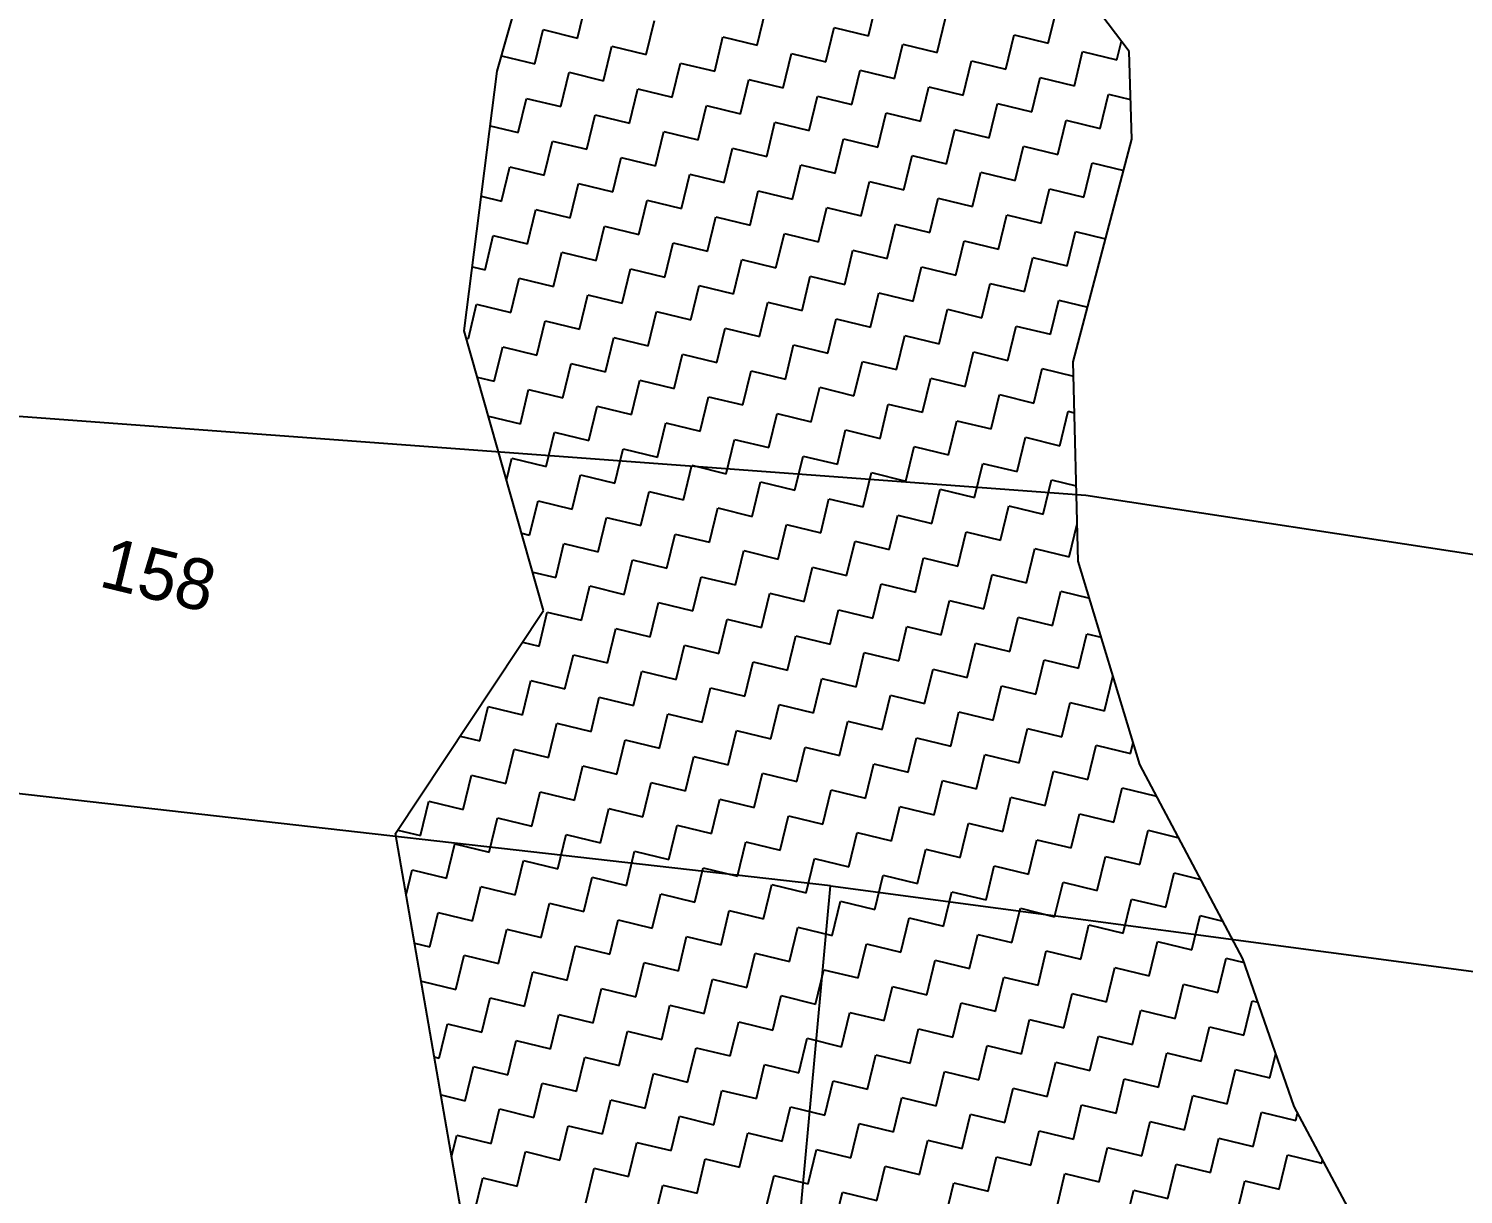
# Model space of a CAD drawing. Header units: metres. Extents: x 280481 to 282563, y 2046849 to 2049468.
# Drawn here: x 281258.4 to 281360.7, y 2048120.6 to 2048203.7 of the extents above; entities that cross this region are included whole.
import ezdxf
from ezdxf.enums import TextEntityAlignment as Align

# ---------------------------------------------------------------- set-up
doc = ezdxf.new("R2010")
doc.units = ezdxf.units.M
for name, color, linetype in [('POLY_HATCH', 12, 'Continuous'), ('POLY_PARCEL', 6, 'Continuous'), ('TEXT_PARCEL', 7, 'Continuous')]:
    doc.layers.add(name, color=color, linetype=linetype)
doc.styles.add('TEXT_MAP', font='')
doc.styles.get('TEXT_MAP').set_extended_font_data('Kruti Dev 050')

msp = doc.modelspace()

# ---------------------------------------------------------------- linework, layer by layer
at = {"layer": 'POLY_HATCH'}
for p, q in [((281336.88, 2048202.08), (281326.7, 2048215.57)), ((281291.81, 2048200.68), (281293.6, 2048206.97)), ((281337.09, 2048195.82), (281336.88, 2048202.08)), ((281289.47, 2048182.15), (281291.81, 2048200.68)), ((281332.9, 2048179.95), (281337.09, 2048195.82)), ((281295.13, 2048162.22), (281289.47, 2048182.15)), ((281333.24, 2048165.74), (281332.9, 2048179.95)), ((281337.66, 2048151.23), (281333.24, 2048165.74)), ((281284.56, 2048146.33), (281295.13, 2048162.22)), ((281344.99, 2048137.39), (281337.66, 2048151.23)), ((281289.4, 2048118.54), (281284.56, 2048146.33)), ((281348.65, 2048126.86), (281344.99, 2048137.39)), ((281352.68, 2048119.33), (281348.65, 2048126.86))]:
    msp.add_line(p, q, dxfattribs=at)
at = {"layer": 'POLY_HATCH', "linetype": 'Continuous'}
for p, q in [((281297.54, 2048203.03), (281298.14, 2048205.48)), ((281318.3, 2048203.18), (281318.89, 2048205.63)), ((281310.37, 2048202.52), (281310.96, 2048204.96)), ((281323.19, 2048202), (281323.79, 2048204.44)), ((281331.12, 2048202.66), (281331.72, 2048205.11)), ((281294.5, 2048201.18), (281295.1, 2048203.63)), ((281295.1, 2048203.63), (281297.54, 2048203.03)), ((281302.44, 2048201.85), (281303.03, 2048204.29)), ((281315.26, 2048201.33), (281315.85, 2048203.78)), ((281315.85, 2048203.78), (281318.3, 2048203.18)), ((281299.4, 2048199.99), (281299.99, 2048202.44)), ((281299.99, 2048202.44), (281302.44, 2048201.85)), ((281307.33, 2048200.66), (281307.92, 2048203.11)), ((281307.92, 2048203.11), (281310.37, 2048202.52)), ((281320.15, 2048200.14), (281320.75, 2048202.59)), ((281320.75, 2048202.59), (281323.19, 2048202)), ((281328.09, 2048200.81), (281328.68, 2048203.26)), ((281328.68, 2048203.26), (281331.12, 2048202.66)), ((281336.02, 2048201.48), (281336.34, 2048202.8)), ((281292.12, 2048201.76), (281294.5, 2048201.18)), ((281312.22, 2048199.48), (281312.81, 2048201.92)), ((281312.81, 2048201.92), (281315.26, 2048201.33)), ((281325.05, 2048198.96), (281325.64, 2048201.4)), ((281325.64, 2048201.4), (281328.09, 2048200.81)), ((281332.98, 2048199.62), (281333.57, 2048202.07)), ((281333.57, 2048202.07), (281336.02, 2048201.48)), ((281296.36, 2048198.14), (281296.95, 2048200.59)), ((281296.95, 2048200.59), (281299.4, 2048199.99)), ((281304.29, 2048198.81), (281304.88, 2048201.25)), ((281304.88, 2048201.25), (281307.33, 2048200.66)), ((281317.11, 2048198.29), (281317.71, 2048200.74)), ((281317.71, 2048200.74), (281320.15, 2048200.14)), ((281301.25, 2048196.95), (281301.84, 2048199.4)), ((281301.84, 2048199.4), (281304.29, 2048198.81)), ((281309.18, 2048197.62), (281309.77, 2048200.07)), ((281309.77, 2048200.07), (281312.22, 2048199.48)), ((281322.01, 2048197.1), (281322.6, 2048199.55)), ((281322.6, 2048199.55), (281325.05, 2048198.96)), ((281329.94, 2048197.77), (281330.53, 2048200.22)), ((281330.53, 2048200.22), (281332.98, 2048199.62)), ((281293.32, 2048196.29), (281293.91, 2048198.73)), ((281293.91, 2048198.73), (281296.36, 2048198.14)), ((281306.14, 2048195.77), (281306.74, 2048198.22)), ((281306.74, 2048198.22), (281309.18, 2048197.62)), ((281314.07, 2048196.44), (281314.67, 2048198.88)), ((281314.67, 2048198.88), (281317.11, 2048198.29)), ((281326.9, 2048195.92), (281327.49, 2048198.36)), ((281327.49, 2048198.36), (281329.94, 2048197.77)), ((281334.83, 2048196.59), (281335.42, 2048199.03)), ((281335.42, 2048199.03), (281336.99, 2048198.65)), ((281298.21, 2048195.1), (281298.8, 2048197.55)), ((281298.8, 2048197.55), (281301.25, 2048196.95)), ((281318.97, 2048195.25), (281319.56, 2048197.7)), ((281319.56, 2048197.7), (281322.01, 2048197.1)), ((281331.79, 2048194.73), (281332.39, 2048197.18)), ((281332.39, 2048197.18), (281334.83, 2048196.59)), ((281291.31, 2048196.77), (281293.32, 2048196.29)), ((281303.1, 2048193.92), (281303.7, 2048196.36)), ((281303.7, 2048196.36), (281306.14, 2048195.77)), ((281311.04, 2048194.58), (281311.63, 2048197.03)), ((281311.63, 2048197.03), (281314.07, 2048196.44)), ((281323.86, 2048194.06), (281324.45, 2048196.51)), ((281324.45, 2048196.51), (281326.9, 2048195.92)), ((281295.17, 2048193.25), (281295.76, 2048195.69)), ((281295.76, 2048195.69), (281298.21, 2048195.1)), ((281308, 2048192.73), (281308.59, 2048195.18)), ((281308.59, 2048195.18), (281311.04, 2048194.58)), ((281315.93, 2048193.4), (281316.52, 2048195.84)), ((281316.52, 2048195.84), (281318.97, 2048195.25)), ((281328.75, 2048192.88), (281329.35, 2048195.33)), ((281329.35, 2048195.33), (281331.79, 2048194.73)), ((281300.06, 2048192.06), (281300.66, 2048194.51)), ((281300.66, 2048194.51), (281303.1, 2048193.92)), ((281320.82, 2048192.21), (281321.41, 2048194.66)), ((281321.41, 2048194.66), (281323.86, 2048194.06)), ((281333.65, 2048191.69), (281334.24, 2048194.14)), ((281334.24, 2048194.14), (281336.5, 2048193.59)), ((281292.13, 2048191.39), (281292.72, 2048193.84)), ((281292.72, 2048193.84), (281295.17, 2048193.25)), ((281304.96, 2048190.88), (281305.55, 2048193.32)), ((281305.55, 2048193.32), (281308, 2048192.73)), ((281312.89, 2048191.54), (281313.48, 2048193.99)), ((281313.48, 2048193.99), (281315.93, 2048193.4)), ((281325.71, 2048191.03), (281326.31, 2048193.47)), ((281326.31, 2048193.47), (281328.75, 2048192.88)), ((281297.02, 2048190.21), (281297.62, 2048192.66)), ((281297.62, 2048192.66), (281300.06, 2048192.06)), ((281309.85, 2048189.69), (281310.44, 2048192.14)), ((281310.44, 2048192.14), (281312.89, 2048191.54)), ((281317.78, 2048190.36), (281318.37, 2048192.8)), ((281318.37, 2048192.8), (281320.82, 2048192.21)), ((281330.61, 2048189.84), (281331.2, 2048192.29)), ((281331.2, 2048192.29), (281333.65, 2048191.69)), ((281290.68, 2048191.75), (281292.13, 2048191.39)), ((281301.92, 2048189.02), (281302.51, 2048191.47)), ((281302.51, 2048191.47), (281304.96, 2048190.88)), ((281322.67, 2048189.17), (281323.27, 2048191.62)), ((281323.27, 2048191.62), (281325.71, 2048191.03)), ((281293.98, 2048188.36), (281294.58, 2048190.8)), ((281294.58, 2048190.8), (281297.02, 2048190.21)), ((281306.81, 2048187.84), (281307.4, 2048190.28)), ((281307.4, 2048190.28), (281309.85, 2048189.69)), ((281314.74, 2048188.5), (281315.33, 2048190.95)), ((281315.33, 2048190.95), (281317.78, 2048190.36)), ((281327.57, 2048187.99), (281328.16, 2048190.43)), ((281328.16, 2048190.43), (281330.61, 2048189.84)), ((281298.88, 2048187.17), (281299.47, 2048189.62)), ((281299.47, 2048189.62), (281301.92, 2048189.02)), ((281311.7, 2048186.65), (281312.3, 2048189.1)), ((281312.3, 2048189.1), (281314.74, 2048188.5)), ((281319.63, 2048187.32), (281320.23, 2048189.76)), ((281320.23, 2048189.76), (281322.67, 2048189.17)), ((281332.46, 2048186.8), (281333.05, 2048189.25)), ((281333.05, 2048189.25), (281335.21, 2048188.72)), ((281290.95, 2048186.5), (281291.54, 2048188.95)), ((281291.54, 2048188.95), (281293.98, 2048188.36)), ((281303.77, 2048185.98), (281304.36, 2048188.43)), ((281304.36, 2048188.43), (281306.81, 2048187.84)), ((281324.53, 2048186.13), (281325.12, 2048188.58)), ((281325.12, 2048188.58), (281327.57, 2048187.99)), ((281295.84, 2048185.32), (281296.43, 2048187.76)), ((281296.43, 2048187.76), (281298.88, 2048187.17)), ((281308.66, 2048184.8), (281309.26, 2048187.24)), ((281309.26, 2048187.24), (281311.7, 2048186.65)), ((281316.6, 2048185.46), (281317.19, 2048187.91)), ((281317.19, 2048187.91), (281319.63, 2048187.32)), ((281329.42, 2048184.95), (281330.01, 2048187.39)), ((281330.01, 2048187.39), (281332.46, 2048186.8)), ((281290.05, 2048186.72), (281290.95, 2048186.5)), ((281300.73, 2048184.13), (281301.32, 2048186.58)), ((281301.32, 2048186.58), (281303.77, 2048185.98)), ((281313.56, 2048183.61), (281314.15, 2048186.06)), ((281314.15, 2048186.06), (281316.6, 2048185.46)), ((281321.49, 2048184.28), (281322.08, 2048186.73)), ((281322.08, 2048186.73), (281324.53, 2048186.13)), ((281292.8, 2048183.46), (281293.39, 2048185.91)), ((281293.39, 2048185.91), (281295.84, 2048185.32)), ((281305.62, 2048182.94), (281306.22, 2048185.39)), ((281306.22, 2048185.39), (281308.66, 2048184.8)), ((281326.38, 2048183.09), (281326.97, 2048185.54)), ((281326.97, 2048185.54), (281329.42, 2048184.95)), ((281289.76, 2048181.61), (281290.35, 2048184.06)), ((281290.35, 2048184.06), (281292.8, 2048183.46)), ((281297.69, 2048182.28), (281298.28, 2048184.72)), ((281298.28, 2048184.72), (281300.73, 2048184.13)), ((281310.52, 2048181.76), (281311.11, 2048184.2)), ((281311.11, 2048184.2), (281313.56, 2048183.61)), ((281318.45, 2048182.43), (281319.04, 2048184.87)), ((281319.04, 2048184.87), (281321.49, 2048184.28)), ((281331.27, 2048181.91), (281331.87, 2048184.35)), ((281331.87, 2048184.35), (281333.93, 2048183.85)), ((281294.65, 2048180.42), (281295.25, 2048182.87)), ((281295.25, 2048182.87), (281297.69, 2048182.28)), ((281302.58, 2048181.09), (281303.18, 2048183.54)), ((281303.18, 2048183.54), (281305.62, 2048182.94)), ((281315.41, 2048180.57), (281316, 2048183.02)), ((281316, 2048183.02), (281318.45, 2048182.43)), ((281323.34, 2048181.24), (281323.93, 2048183.69)), ((281323.93, 2048183.69), (281326.38, 2048183.09)), ((281307.48, 2048179.9), (281308.07, 2048182.35)), ((281308.07, 2048182.35), (281310.52, 2048181.76)), ((281320.3, 2048179.39), (281320.9, 2048181.83)), ((281320.9, 2048181.83), (281323.34, 2048181.24)), ((281328.23, 2048180.05), (281328.83, 2048182.5)), ((281328.83, 2048182.5), (281331.27, 2048181.91)), ((281289.61, 2048181.64), (281289.76, 2048181.61)), ((281291.61, 2048178.57), (281292.21, 2048181.02)), ((281292.21, 2048181.02), (281294.65, 2048180.42)), ((281299.54, 2048179.24), (281300.14, 2048181.68)), ((281300.14, 2048181.68), (281302.58, 2048181.09)), ((281312.37, 2048178.72), (281312.96, 2048181.16)), ((281312.96, 2048181.16), (281315.41, 2048180.57)), ((281296.51, 2048177.38), (281297.1, 2048179.83)), ((281297.1, 2048179.83), (281299.54, 2048179.24)), ((281304.44, 2048178.05), (281305.03, 2048180.5)), ((281305.03, 2048180.5), (281307.48, 2048179.9)), ((281317.26, 2048177.53), (281317.86, 2048179.98)), ((281317.86, 2048179.98), (281320.3, 2048179.39)), ((281325.2, 2048178.2), (281325.79, 2048180.65)), ((281325.79, 2048180.65), (281328.23, 2048180.05)), ((281290.4, 2048178.86), (281291.61, 2048178.57)), ((281309.33, 2048176.87), (281309.92, 2048179.31)), ((281309.92, 2048179.31), (281312.37, 2048178.72)), ((281322.16, 2048176.35), (281322.75, 2048178.79)), ((281322.75, 2048178.79), (281325.2, 2048178.2)), ((281330.09, 2048177.01), (281330.68, 2048179.46)), ((281330.68, 2048179.46), (281332.92, 2048178.92)), ((281293.47, 2048175.53), (281294.06, 2048177.98)), ((281294.06, 2048177.98), (281296.51, 2048177.38)), ((281301.4, 2048176.2), (281301.99, 2048178.64)), ((281301.99, 2048178.64), (281304.44, 2048178.05)), ((281314.22, 2048175.68), (281314.82, 2048178.13)), ((281314.82, 2048178.13), (281317.26, 2048177.53)), ((281298.36, 2048174.34), (281298.95, 2048176.79)), ((281298.95, 2048176.79), (281301.4, 2048176.2)), ((281306.29, 2048175.01), (281306.88, 2048177.46)), ((281306.88, 2048177.46), (281309.33, 2048176.87)), ((281319.12, 2048174.49), (281319.71, 2048176.94)), ((281319.71, 2048176.94), (281322.16, 2048176.35)), ((281327.05, 2048175.16), (281327.64, 2048177.61)), ((281327.64, 2048177.61), (281330.09, 2048177.01)), ((281291.19, 2048176.08), (281293.47, 2048175.53)), ((281311.18, 2048173.83), (281311.78, 2048176.27)), ((281311.78, 2048176.27), (281314.22, 2048175.68)), ((281324.01, 2048173.31), (281324.6, 2048175.75)), ((281324.6, 2048175.75), (281327.05, 2048175.16)), ((281331.94, 2048173.97), (281332.53, 2048176.42)), ((281332.53, 2048176.42), (281332.98, 2048176.31)), ((281295.32, 2048172.49), (281295.91, 2048174.94)), ((281295.91, 2048174.94), (281298.36, 2048174.34)), ((281303.25, 2048173.16), (281303.84, 2048175.6)), ((281303.84, 2048175.6), (281306.29, 2048175.01)), ((281316.08, 2048172.64), (281316.67, 2048175.09)), ((281316.67, 2048175.09), (281319.12, 2048174.49)), ((281300.21, 2048171.3), (281300.81, 2048173.75)), ((281300.81, 2048173.75), (281303.25, 2048173.16)), ((281308.14, 2048171.97), (281308.74, 2048174.42)), ((281308.74, 2048174.42), (281311.18, 2048173.83)), ((281320.97, 2048171.45), (281321.56, 2048173.9)), ((281321.56, 2048173.9), (281324.01, 2048173.31)), ((281328.9, 2048172.12), (281329.5, 2048174.57)), ((281329.5, 2048174.57), (281331.94, 2048173.97)), ((281292.49, 2048171.51), (281292.87, 2048173.08)), ((281292.87, 2048173.08), (281295.32, 2048172.49)), ((281313.04, 2048170.79), (281313.63, 2048173.23)), ((281313.63, 2048173.23), (281316.08, 2048172.64)), ((281325.86, 2048170.27), (281326.46, 2048172.71)), ((281326.46, 2048172.71), (281328.9, 2048172.12)), ((281297.17, 2048169.45), (281297.77, 2048171.9)), ((281297.77, 2048171.9), (281300.21, 2048171.3)), ((281305.11, 2048170.12), (281305.7, 2048172.57)), ((281305.7, 2048172.57), (281308.14, 2048171.97)), ((281317.93, 2048169.6), (281318.52, 2048172.05)), ((281318.52, 2048172.05), (281320.97, 2048171.45)), ((281302.07, 2048168.27), (281302.66, 2048170.71)), ((281302.66, 2048170.71), (281305.11, 2048170.12)), ((281310, 2048168.93), (281310.59, 2048171.38)), ((281310.59, 2048171.38), (281313.04, 2048170.79)), ((281322.82, 2048168.41), (281323.42, 2048170.86)), ((281323.42, 2048170.86), (281325.86, 2048170.27)), ((281330.76, 2048169.08), (281331.35, 2048171.53)), ((281331.35, 2048171.53), (281333.11, 2048171.1)), ((281294.13, 2048167.6), (281294.73, 2048170.04)), ((281294.73, 2048170.04), (281297.17, 2048169.45)), ((281314.89, 2048167.75), (281315.48, 2048170.19)), ((281315.48, 2048170.19), (281317.93, 2048169.6)), ((281327.72, 2048167.23), (281328.31, 2048169.67)), ((281328.31, 2048169.67), (281330.76, 2048169.08)), ((281299.03, 2048166.41), (281299.62, 2048168.86)), ((281299.62, 2048168.86), (281302.07, 2048168.27)), ((281306.96, 2048167.08), (281307.55, 2048169.53)), ((281307.55, 2048169.53), (281310, 2048168.93)), ((281319.78, 2048166.56), (281320.38, 2048169.01)), ((281320.38, 2048169.01), (281322.82, 2048168.41)), ((281293.57, 2048167.74), (281294.13, 2048167.6)), ((281303.92, 2048165.23), (281304.51, 2048167.67)), ((281304.51, 2048167.67), (281306.96, 2048167.08)), ((281311.85, 2048165.89), (281312.44, 2048168.34)), ((281312.44, 2048168.34), (281314.89, 2048167.75)), ((281324.68, 2048165.37), (281325.27, 2048167.82)), ((281325.27, 2048167.82), (281327.72, 2048167.23)), ((281332.61, 2048166.04), (281333.18, 2048168.39)), ((281295.99, 2048164.56), (281296.58, 2048167)), ((281296.58, 2048167), (281299.03, 2048166.41)), ((281308.81, 2048164.04), (281309.41, 2048166.49)), ((281309.41, 2048166.49), (281311.85, 2048165.89)), ((281316.74, 2048164.71), (281317.34, 2048167.15)), ((281317.34, 2048167.15), (281319.78, 2048166.56)), ((281329.57, 2048164.19), (281330.16, 2048166.64)), ((281330.16, 2048166.64), (281332.61, 2048166.04)), ((281300.88, 2048163.37), (281301.47, 2048165.82)), ((281301.47, 2048165.82), (281303.92, 2048165.23)), ((281321.64, 2048163.52), (281322.23, 2048165.97)), ((281322.23, 2048165.97), (281324.68, 2048165.37)), ((281294.36, 2048164.95), (281295.99, 2048164.56)), ((281305.77, 2048162.19), (281306.37, 2048164.63)), ((281306.37, 2048164.63), (281308.81, 2048164.04)), ((281313.71, 2048162.85), (281314.3, 2048165.3)), ((281314.3, 2048165.3), (281316.74, 2048164.71)), ((281326.53, 2048162.34), (281327.12, 2048164.78)), ((281327.12, 2048164.78), (281329.57, 2048164.19)), ((281297.84, 2048161.52), (281298.43, 2048163.97)), ((281298.43, 2048163.97), (281300.88, 2048163.37)), ((281310.67, 2048161), (281311.26, 2048163.45)), ((281311.26, 2048163.45), (281313.71, 2048162.85)), ((281318.6, 2048161.67), (281319.19, 2048164.11)), ((281319.19, 2048164.11), (281321.64, 2048163.52)), ((281331.42, 2048161.15), (281332.02, 2048163.6)), ((281332.02, 2048163.6), (281334.05, 2048163.1)), ((281302.73, 2048160.33), (281303.33, 2048162.78)), ((281303.33, 2048162.78), (281305.77, 2048162.19)), ((281323.49, 2048160.48), (281324.08, 2048162.93)), ((281324.08, 2048162.93), (281326.53, 2048162.34)), ((281294.8, 2048159.67), (281295.39, 2048162.11)), ((281295.39, 2048162.11), (281297.84, 2048161.52)), ((281307.63, 2048159.15), (281308.22, 2048161.59)), ((281308.22, 2048161.59), (281310.67, 2048161)), ((281315.56, 2048159.81), (281316.15, 2048162.26)), ((281316.15, 2048162.26), (281318.6, 2048161.67)), ((281328.38, 2048159.3), (281328.98, 2048161.74)), ((281328.98, 2048161.74), (281331.42, 2048161.15)), ((281299.69, 2048158.48), (281300.29, 2048160.93)), ((281300.29, 2048160.93), (281302.73, 2048160.33)), ((281312.52, 2048157.96), (281313.11, 2048160.41)), ((281313.11, 2048160.41), (281315.56, 2048159.81)), ((281320.45, 2048158.63), (281321.04, 2048161.08)), ((281321.04, 2048161.08), (281323.49, 2048160.48)), ((281333.28, 2048158.11), (281333.87, 2048160.56)), ((281333.87, 2048160.56), (281334.9, 2048160.31)), ((281293.62, 2048159.95), (281294.8, 2048159.67)), ((281304.59, 2048157.29), (281305.18, 2048159.74)), ((281305.18, 2048159.74), (281307.63, 2048159.15)), ((281325.34, 2048157.44), (281325.94, 2048159.89)), ((281325.94, 2048159.89), (281328.38, 2048159.3)), ((281296.65, 2048156.63), (281297.25, 2048159.07)), ((281297.25, 2048159.07), (281299.69, 2048158.48)), ((281309.48, 2048156.11), (281310.07, 2048158.55)), ((281310.07, 2048158.55), (281312.52, 2048157.96)), ((281317.41, 2048156.78), (281318, 2048159.22)), ((281318, 2048159.22), (281320.45, 2048158.63)), ((281330.24, 2048156.26), (281330.83, 2048158.7)), ((281330.83, 2048158.7), (281333.28, 2048158.11)), ((281301.55, 2048155.44), (281302.14, 2048157.89)), ((281302.14, 2048157.89), (281304.59, 2048157.29)), ((281314.37, 2048154.92), (281314.97, 2048157.37)), ((281314.97, 2048157.37), (281317.41, 2048156.78)), ((281322.3, 2048155.59), (281322.9, 2048158.04)), ((281322.9, 2048158.04), (281325.34, 2048157.44)), ((281335.13, 2048155.07), (281335.72, 2048157.52)), ((281335.72, 2048157.52), (281335.75, 2048157.51)), ((281293.62, 2048154.77), (281294.21, 2048157.22)), ((281294.21, 2048157.22), (281296.65, 2048156.63)), ((281306.44, 2048154.25), (281307.03, 2048156.7)), ((281307.03, 2048156.7), (281309.48, 2048156.11)), ((281327.2, 2048154.4), (281327.79, 2048156.85)), ((281327.79, 2048156.85), (281330.24, 2048156.26)), ((281290.58, 2048152.92), (281291.17, 2048155.37)), ((281291.17, 2048155.37), (281293.62, 2048154.77)), ((281298.51, 2048153.59), (281299.1, 2048156.03)), ((281299.1, 2048156.03), (281301.55, 2048155.44)), ((281311.33, 2048153.07), (281311.93, 2048155.51)), ((281311.93, 2048155.51), (281314.37, 2048154.92)), ((281319.27, 2048153.74), (281319.86, 2048156.18)), ((281319.86, 2048156.18), (281322.3, 2048155.59)), ((281332.09, 2048153.22), (281332.68, 2048155.66)), ((281332.68, 2048155.66), (281335.13, 2048155.07)), ((281303.4, 2048152.4), (281303.99, 2048154.85)), ((281303.99, 2048154.85), (281306.44, 2048154.25)), ((281316.23, 2048151.88), (281316.82, 2048154.33)), ((281316.82, 2048154.33), (281319.27, 2048153.74)), ((281324.16, 2048152.55), (281324.75, 2048155)), ((281324.75, 2048155), (281327.2, 2048154.4)), ((281289.17, 2048153.26), (281290.58, 2048152.92)), ((281295.47, 2048151.73), (281296.06, 2048154.18)), ((281296.06, 2048154.18), (281298.51, 2048153.59)), ((281308.29, 2048151.21), (281308.89, 2048153.66)), ((281308.89, 2048153.66), (281311.33, 2048153.07)), ((281329.05, 2048151.36), (281329.64, 2048153.81)), ((281329.64, 2048153.81), (281332.09, 2048153.22)), ((281292.43, 2048149.88), (281293.02, 2048152.33)), ((281293.02, 2048152.33), (281295.47, 2048151.73)), ((281300.36, 2048150.55), (281300.95, 2048152.99)), ((281300.95, 2048152.99), (281303.4, 2048152.4)), ((281313.19, 2048150.03), (281313.78, 2048152.48)), ((281313.78, 2048152.48), (281316.23, 2048151.88)), ((281321.12, 2048150.7), (281321.71, 2048153.14)), ((281321.71, 2048153.14), (281324.16, 2048152.55)), ((281333.94, 2048150.18), (281334.54, 2048152.62)), ((281334.54, 2048152.62), (281336.98, 2048152.03)), ((281336.98, 2048152.03), (281337.17, 2048152.82)), ((281297.32, 2048148.69), (281297.92, 2048151.14)), ((281297.92, 2048151.14), (281300.36, 2048150.55)), ((281305.25, 2048149.36), (281305.85, 2048151.81)), ((281305.85, 2048151.81), (281308.29, 2048151.21)), ((281318.08, 2048148.84), (281318.67, 2048151.29)), ((281318.67, 2048151.29), (281321.12, 2048150.7)), ((281326.01, 2048149.51), (281326.6, 2048151.96)), ((281326.6, 2048151.96), (281329.05, 2048151.36)), ((281289.39, 2048148.03), (281289.98, 2048150.47)), ((281289.98, 2048150.47), (281292.43, 2048149.88)), ((281310.15, 2048148.18), (281310.74, 2048150.62)), ((281310.74, 2048150.62), (281313.19, 2048150.03)), ((281330.9, 2048148.32), (281331.5, 2048150.77)), ((281331.5, 2048150.77), (281333.94, 2048150.18)), ((281294.28, 2048146.84), (281294.88, 2048149.29)), ((281294.88, 2048149.29), (281297.32, 2048148.69)), ((281302.21, 2048147.51), (281302.81, 2048149.95)), ((281302.81, 2048149.95), (281305.25, 2048149.36)), ((281315.04, 2048146.99), (281315.63, 2048149.44)), ((281315.63, 2048149.44), (281318.08, 2048148.84)), ((281322.97, 2048147.66), (281323.57, 2048150.1)), ((281323.57, 2048150.1), (281326.01, 2048149.51)), ((281335.8, 2048147.14), (281336.39, 2048149.58)), ((281336.39, 2048149.58), (281338.84, 2048148.99)), ((281286.35, 2048146.17), (281286.94, 2048148.62)), ((281286.94, 2048148.62), (281289.39, 2048148.03)), ((281299.18, 2048145.65), (281299.77, 2048148.1)), ((281299.77, 2048148.1), (281302.21, 2048147.51)), ((281307.11, 2048146.32), (281307.7, 2048148.77)), ((281307.7, 2048148.77), (281310.15, 2048148.18)), ((281319.93, 2048145.8), (281320.53, 2048148.25)), ((281320.53, 2048148.25), (281322.97, 2048147.66)), ((281327.87, 2048146.47), (281328.46, 2048148.92)), ((281328.46, 2048148.92), (281330.9, 2048148.32)), ((281338.84, 2048148.99), (281338.84, 2048149)), ((281291.24, 2048144.99), (281291.84, 2048147.43)), ((281291.84, 2048147.43), (281294.28, 2048146.84)), ((281312, 2048145.14), (281312.59, 2048147.58)), ((281312.59, 2048147.58), (281315.04, 2048146.99)), ((281324.83, 2048144.62), (281325.42, 2048147.06)), ((281325.42, 2048147.06), (281327.87, 2048146.47)), ((281332.76, 2048145.29), (281333.35, 2048147.73)), ((281333.35, 2048147.73), (281335.8, 2048147.14)), ((281284.72, 2048146.57), (281286.35, 2048146.17)), ((281296.14, 2048143.8), (281296.73, 2048146.25)), ((281296.73, 2048146.25), (281299.18, 2048145.65)), ((281304.07, 2048144.47), (281304.66, 2048146.91)), ((281304.66, 2048146.91), (281307.11, 2048146.32)), ((281316.89, 2048143.95), (281317.49, 2048146.4)), ((281317.49, 2048146.4), (281319.93, 2048145.8)), ((281337.65, 2048144.1), (281338.24, 2048146.55)), ((281338.24, 2048146.55), (281340.42, 2048146.02)), ((281288.2, 2048143.13), (281288.8, 2048145.58)), ((281288.8, 2048145.58), (281291.24, 2048144.99)), ((281301.03, 2048142.62), (281301.62, 2048145.06)), ((281301.62, 2048145.06), (281304.07, 2048144.47)), ((281308.96, 2048143.28), (281309.55, 2048145.73)), ((281309.55, 2048145.73), (281312, 2048145.14)), ((281321.79, 2048142.76), (281322.38, 2048145.21)), ((281322.38, 2048145.21), (281324.83, 2048144.62)), ((281329.72, 2048143.43), (281330.31, 2048145.88)), ((281330.31, 2048145.88), (281332.76, 2048145.29)), ((281293.1, 2048141.95), (281293.69, 2048144.39)), ((281293.69, 2048144.39), (281296.14, 2048143.8)), ((281313.85, 2048142.1), (281314.45, 2048144.54)), ((281314.45, 2048144.54), (281316.89, 2048143.95)), ((281326.68, 2048141.58), (281327.27, 2048144.02)), ((281327.27, 2048144.02), (281329.72, 2048143.43)), ((281334.61, 2048142.25), (281335.2, 2048144.69)), ((281335.2, 2048144.69), (281337.65, 2048144.1)), ((281285.33, 2048141.95), (281285.76, 2048143.73)), ((281285.76, 2048143.73), (281288.2, 2048143.13)), ((281297.99, 2048140.76), (281298.58, 2048143.21)), ((281298.58, 2048143.21), (281301.03, 2048142.62)), ((281305.92, 2048141.43), (281306.51, 2048143.88)), ((281306.51, 2048143.88), (281308.96, 2048143.28)), ((281318.75, 2048140.91), (281319.34, 2048143.36)), ((281319.34, 2048143.36), (281321.79, 2048142.76)), ((281339.5, 2048141.06), (281340.1, 2048143.51)), ((281340.1, 2048143.51), (281341.99, 2048143.05)), ((281290.06, 2048140.09), (281290.65, 2048142.54)), ((281290.65, 2048142.54), (281293.1, 2048141.95)), ((281302.88, 2048139.58), (281303.48, 2048142.02)), ((281303.48, 2048142.02), (281305.92, 2048141.43)), ((281310.81, 2048140.24), (281311.41, 2048142.69)), ((281311.41, 2048142.69), (281313.85, 2048142.1)), ((281323.64, 2048139.72), (281324.23, 2048142.17)), ((281324.23, 2048142.17), (281326.68, 2048141.58)), ((281331.57, 2048140.39), (281332.17, 2048142.84)), ((281332.17, 2048142.84), (281334.61, 2048142.25)), ((281294.95, 2048138.91), (281295.54, 2048141.35)), ((281295.54, 2048141.35), (281297.99, 2048140.76)), ((281315.71, 2048139.06), (281316.3, 2048141.5)), ((281316.3, 2048141.5), (281318.75, 2048140.91)), ((281328.53, 2048138.54), (281329.13, 2048140.99)), ((281329.13, 2048140.99), (281331.57, 2048140.39)), ((281336.46, 2048139.21), (281337.06, 2048141.65)), ((281337.06, 2048141.65), (281339.5, 2048141.06)), ((281287.02, 2048138.24), (281287.61, 2048140.69)), ((281287.61, 2048140.69), (281290.06, 2048140.09)), ((281299.84, 2048137.72), (281300.44, 2048140.17)), ((281300.44, 2048140.17), (281302.88, 2048139.58)), ((281307.78, 2048138.39), (281308.37, 2048140.84)), ((281308.37, 2048140.84), (281310.81, 2048140.24)), ((281320.6, 2048137.87), (281321.19, 2048140.32)), ((281321.19, 2048140.32), (281323.64, 2048139.72)), ((281341.36, 2048138.02), (281341.95, 2048140.47)), ((281341.95, 2048140.47), (281343.57, 2048140.07)), ((281291.91, 2048137.05), (281292.5, 2048139.5)), ((281292.5, 2048139.5), (281294.95, 2048138.91)), ((281304.74, 2048136.54), (281305.33, 2048138.98)), ((281305.33, 2048138.98), (281307.78, 2048138.39)), ((281312.67, 2048137.2), (281313.26, 2048139.65)), ((281313.26, 2048139.65), (281315.71, 2048139.06)), ((281325.49, 2048136.69), (281326.09, 2048139.13)), ((281326.09, 2048139.13), (281328.53, 2048138.54)), ((281333.43, 2048137.35), (281334.02, 2048139.8)), ((281334.02, 2048139.8), (281336.46, 2048139.21)), ((281285.92, 2048138.51), (281287.02, 2048138.24)), ((281296.8, 2048135.87), (281297.4, 2048138.32)), ((281297.4, 2048138.32), (281299.84, 2048137.72)), ((281317.56, 2048136.02), (281318.15, 2048138.46)), ((281318.15, 2048138.46), (281320.6, 2048137.87)), ((281330.39, 2048135.5), (281330.98, 2048137.95)), ((281330.98, 2048137.95), (281333.43, 2048137.35)), ((281338.32, 2048136.17), (281338.91, 2048138.61)), ((281338.91, 2048138.61), (281341.36, 2048138.02)), ((281288.87, 2048135.2), (281289.46, 2048137.65)), ((281289.46, 2048137.65), (281291.91, 2048137.05)), ((281301.7, 2048134.68), (281302.29, 2048137.13)), ((281302.29, 2048137.13), (281304.74, 2048136.54)), ((281309.63, 2048135.35), (281310.22, 2048137.8)), ((281310.22, 2048137.8), (281312.67, 2048137.2)), ((281322.45, 2048134.83), (281323.05, 2048137.28)), ((281323.05, 2048137.28), (281325.49, 2048136.69)), ((281343.21, 2048134.98), (281343.8, 2048137.43)), ((281343.8, 2048137.43), (281345.09, 2048137.12)), ((281286.41, 2048135.72), (281286.42, 2048135.79)), ((281286.42, 2048135.79), (281288.87, 2048135.2)), ((281293.76, 2048134.02), (281294.36, 2048136.46)), ((281294.36, 2048136.46), (281296.8, 2048135.87)), ((281306.59, 2048133.5), (281307.18, 2048135.94)), ((281307.18, 2048135.94), (281309.63, 2048135.35)), ((281314.52, 2048134.16), (281315.11, 2048136.61)), ((281315.11, 2048136.61), (281317.56, 2048136.02)), ((281327.35, 2048133.65), (281327.94, 2048136.09)), ((281327.94, 2048136.09), (281330.39, 2048135.5)), ((281335.28, 2048134.31), (281335.87, 2048136.76)), ((281335.87, 2048136.76), (281338.32, 2048136.17)), ((281298.66, 2048132.83), (281299.25, 2048135.28)), ((281299.25, 2048135.28), (281301.7, 2048134.68)), ((281319.41, 2048132.98), (281320.01, 2048135.42)), ((281320.01, 2048135.42), (281322.45, 2048134.83)), ((281332.24, 2048132.46), (281332.83, 2048134.91)), ((281332.83, 2048134.91), (281335.28, 2048134.31)), ((281340.17, 2048133.13), (281340.76, 2048135.57)), ((281340.76, 2048135.57), (281343.21, 2048134.98)), ((281290.72, 2048132.16), (281291.32, 2048134.61)), ((281291.32, 2048134.61), (281293.76, 2048134.02)), ((281303.55, 2048131.64), (281304.14, 2048134.09)), ((281304.14, 2048134.09), (281306.59, 2048133.5)), ((281311.48, 2048132.31), (281312.08, 2048134.76)), ((281312.08, 2048134.76), (281314.52, 2048134.16)), ((281324.31, 2048131.79), (281324.9, 2048134.24)), ((281324.9, 2048134.24), (281327.35, 2048133.65)), ((281345.06, 2048131.94), (281345.66, 2048134.39)), ((281345.66, 2048134.39), (281346.07, 2048134.29)), ((281287.69, 2048130.31), (281288.28, 2048132.75)), ((281288.28, 2048132.75), (281290.72, 2048132.16)), ((281295.62, 2048130.98), (281296.21, 2048133.42)), ((281296.21, 2048133.42), (281298.66, 2048132.83)), ((281308.44, 2048130.46), (281309.04, 2048132.9)), ((281309.04, 2048132.9), (281311.48, 2048132.31)), ((281316.38, 2048131.12), (281316.97, 2048133.57)), ((281316.97, 2048133.57), (281319.41, 2048132.98)), ((281329.2, 2048130.61), (281329.79, 2048133.05)), ((281329.79, 2048133.05), (281332.24, 2048132.46)), ((281337.13, 2048131.27), (281337.73, 2048133.72)), ((281337.73, 2048133.72), (281340.17, 2048133.13)), ((281300.51, 2048129.79), (281301.1, 2048132.24)), ((281301.1, 2048132.24), (281303.55, 2048131.64)), ((281313.34, 2048129.27), (281313.93, 2048131.72)), ((281313.93, 2048131.72), (281316.38, 2048131.12)), ((281321.27, 2048129.94), (281321.86, 2048132.39)), ((281321.86, 2048132.39), (281324.31, 2048131.79)), ((281334.09, 2048129.42), (281334.69, 2048131.87)), ((281334.69, 2048131.87), (281337.13, 2048131.27)), ((281342.03, 2048130.09), (281342.62, 2048132.53)), ((281342.62, 2048132.53), (281345.06, 2048131.94)), ((281292.58, 2048129.12), (281293.17, 2048131.57)), ((281293.17, 2048131.57), (281295.62, 2048130.98)), ((281305.4, 2048128.6), (281306, 2048131.05)), ((281306, 2048131.05), (281308.44, 2048130.46)), ((281326.16, 2048128.75), (281326.75, 2048131.2)), ((281326.75, 2048131.2), (281329.2, 2048130.61)), ((281338.99, 2048128.23), (281339.58, 2048130.68)), ((281339.58, 2048130.68), (281342.03, 2048130.09)), ((281287.33, 2048130.39), (281287.69, 2048130.31)), ((281289.54, 2048127.27), (281290.13, 2048129.72)), ((281290.13, 2048129.72), (281292.58, 2048129.12)), ((281297.47, 2048127.94), (281298.06, 2048130.38)), ((281298.06, 2048130.38), (281300.51, 2048129.79)), ((281310.3, 2048127.42), (281310.89, 2048129.86)), ((281310.89, 2048129.86), (281313.34, 2048129.27)), ((281318.23, 2048128.09), (281318.82, 2048130.53)), ((281318.82, 2048130.53), (281321.27, 2048129.94)), ((281331.05, 2048127.57), (281331.65, 2048130.01)), ((281331.65, 2048130.01), (281334.09, 2048129.42)), ((281346.92, 2048128.9), (281347.34, 2048130.63)), ((281302.36, 2048126.75), (281302.96, 2048129.2)), ((281302.96, 2048129.2), (281305.4, 2048128.6)), ((281315.19, 2048126.23), (281315.78, 2048128.68)), ((281315.78, 2048128.68), (281318.23, 2048128.09)), ((281323.12, 2048126.9), (281323.71, 2048129.35)), ((281323.71, 2048129.35), (281326.16, 2048128.75)), ((281335.95, 2048126.38), (281336.54, 2048128.83)), ((281336.54, 2048128.83), (281338.99, 2048128.23)), ((281343.88, 2048127.05), (281344.47, 2048129.5)), ((281344.47, 2048129.5), (281346.92, 2048128.9)), ((281287.81, 2048127.69), (281289.54, 2048127.27)), ((281294.43, 2048126.08), (281295.02, 2048128.53)), ((281295.02, 2048128.53), (281297.47, 2048127.94)), ((281307.26, 2048125.56), (281307.85, 2048128.01)), ((281307.85, 2048128.01), (281310.3, 2048127.42)), ((281328.01, 2048125.71), (281328.61, 2048128.16)), ((281328.61, 2048128.16), (281331.05, 2048127.57)), ((281340.84, 2048125.2), (281341.43, 2048127.64)), ((281341.43, 2048127.64), (281343.88, 2048127.05)), ((281291.39, 2048124.23), (281291.99, 2048126.68)), ((281291.99, 2048126.68), (281294.43, 2048126.08)), ((281299.32, 2048124.9), (281299.92, 2048127.34)), ((281299.92, 2048127.34), (281302.36, 2048126.75)), ((281312.15, 2048124.38), (281312.74, 2048126.83)), ((281312.74, 2048126.83), (281315.19, 2048126.23)), ((281320.08, 2048125.05), (281320.67, 2048127.49)), ((281320.67, 2048127.49), (281323.12, 2048126.9)), ((281332.91, 2048124.53), (281333.5, 2048126.97)), ((281333.5, 2048126.97), (281335.95, 2048126.38)), ((281304.22, 2048123.71), (281304.81, 2048126.16)), ((281304.81, 2048126.16), (281307.26, 2048125.56)), ((281317.04, 2048123.19), (281317.64, 2048125.64)), ((281317.64, 2048125.64), (281320.08, 2048125.05)), ((281324.97, 2048123.86), (281325.57, 2048126.31)), ((281325.57, 2048126.31), (281328.01, 2048125.71)), ((281337.8, 2048123.34), (281338.39, 2048125.79)), ((281338.39, 2048125.79), (281340.84, 2048125.2)), ((281345.73, 2048124.01), (281346.33, 2048126.46)), ((281346.33, 2048126.46), (281348.77, 2048125.86)), ((281348.77, 2048125.86), (281348.9, 2048126.38)), ((281288.57, 2048123.28), (281288.95, 2048124.82)), ((281288.95, 2048124.82), (281291.39, 2048124.23)), ((281296.29, 2048123.04), (281296.88, 2048125.49)), ((281296.88, 2048125.49), (281299.32, 2048124.9)), ((281309.11, 2048122.53), (281309.7, 2048124.97)), ((281309.7, 2048124.97), (281312.15, 2048124.38)), ((281329.87, 2048122.67), (281330.46, 2048125.12)), ((281330.46, 2048125.12), (281332.91, 2048124.53)), ((281342.69, 2048122.16), (281343.29, 2048124.6)), ((281343.29, 2048124.6), (281345.73, 2048124.01)), ((281293.25, 2048121.19), (281293.84, 2048123.64)), ((281293.84, 2048123.64), (281296.29, 2048123.04)), ((281301.18, 2048121.86), (281301.77, 2048124.3)), ((281301.77, 2048124.3), (281304.22, 2048123.71)), ((281314, 2048121.34), (281314.6, 2048123.79)), ((281314.6, 2048123.79), (281317.04, 2048123.19)), ((281321.94, 2048122.01), (281322.53, 2048124.45)), ((281322.53, 2048124.45), (281324.97, 2048123.86)), ((281334.76, 2048121.49), (281335.35, 2048123.93)), ((281335.35, 2048123.93), (281337.8, 2048123.34)), ((281306.07, 2048120.67), (281306.66, 2048123.12)), ((281306.66, 2048123.12), (281309.11, 2048122.53)), ((281318.9, 2048120.15), (281319.49, 2048122.6)), ((281319.49, 2048122.6), (281321.94, 2048122.01)), ((281326.83, 2048120.82), (281327.42, 2048123.27)), ((281327.42, 2048123.27), (281329.87, 2048122.67)), ((281339.65, 2048120.3), (281340.25, 2048122.75)), ((281340.25, 2048122.75), (281342.69, 2048122.16)), ((281347.59, 2048120.97), (281348.18, 2048123.42)), ((281348.18, 2048123.42), (281350.63, 2048122.82)), ((281350.63, 2048122.82), (281350.68, 2048123.06)), ((281290.21, 2048119.34), (281290.8, 2048121.78)), ((281290.8, 2048121.78), (281293.25, 2048121.19)), ((281298.14, 2048120), (281298.73, 2048122.45)), ((281298.73, 2048122.45), (281301.18, 2048121.86)), ((281310.96, 2048119.49), (281311.56, 2048121.93)), ((281311.56, 2048121.93), (281314, 2048121.34)), ((281331.72, 2048119.63), (281332.31, 2048122.08)), ((281332.31, 2048122.08), (281334.76, 2048121.49)), ((281344.55, 2048119.12), (281345.14, 2048121.56)), ((281345.14, 2048121.56), (281347.59, 2048120.97)), ((281303.03, 2048118.82), (281303.62, 2048121.26)), ((281303.62, 2048121.26), (281306.07, 2048120.67)), ((281315.86, 2048118.3), (281316.45, 2048120.75)), ((281316.45, 2048120.75), (281318.9, 2048120.15)), ((281323.79, 2048118.97), (281324.38, 2048121.41)), ((281324.38, 2048121.41), (281326.83, 2048120.82)), ((281336.61, 2048118.45), (281337.21, 2048120.9)), ((281337.21, 2048120.9), (281339.65, 2048120.3))]:
    msp.add_line(p, q, dxfattribs=at)
at = {"layer": 'POLY_PARCEL'}
for p, q in [((281226.47, 2048178.39), (281333.81, 2048170.43)), ((281333.81, 2048170.43), (281367.5, 2048165.3)), ((281315.58, 2048142.59), (281227.84, 2048152.53)), ((281307.55, 2048054.87), (281315.58, 2048142.59)), ((281315.58, 2048142.59), (281394.09, 2048132.13))]:
    msp.add_line(p, q, dxfattribs=at)

# ---------------------------------------------------------------- texts
at = {"layer": 'TEXT_PARCEL', "style": 'TEXT_MAP'}
msp.add_text('158', height=3.625, rotation=346.3752, dxfattribs=at).set_placement((281267.25, 2048163.01), align=Align.CENTER)

doc.saveas('drawing.dxf')
